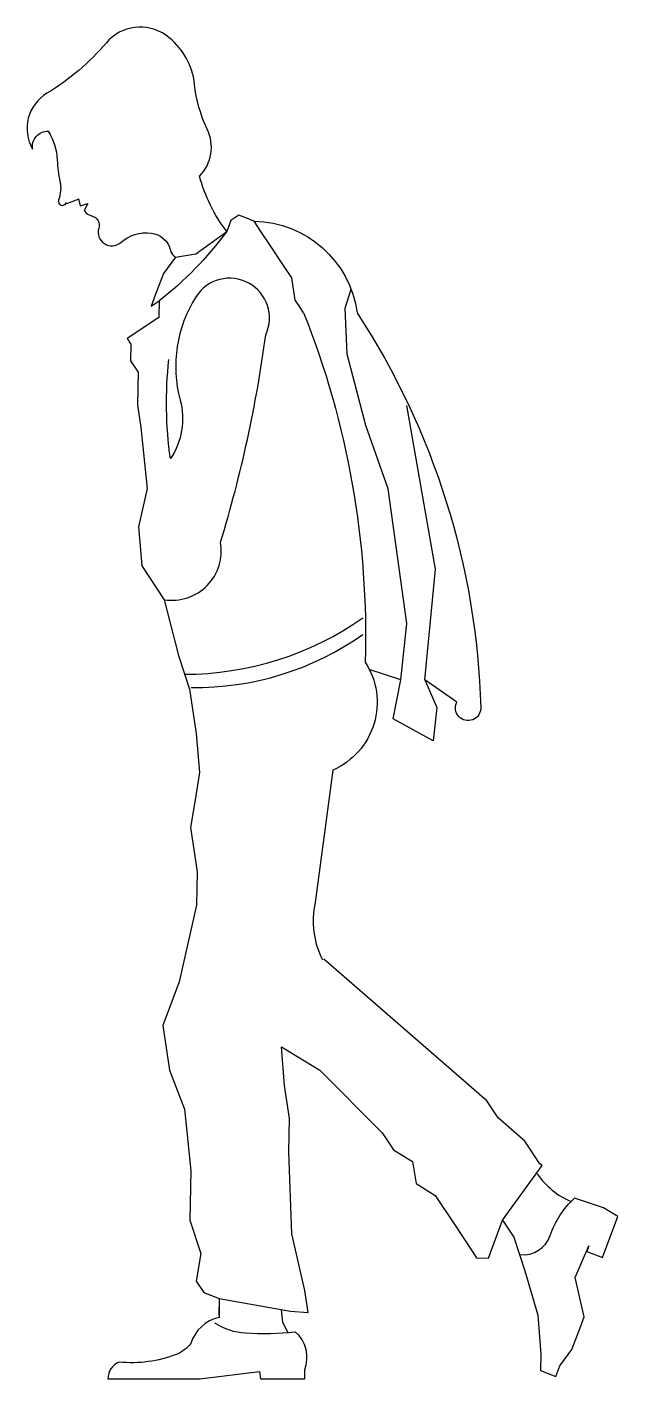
# Model space of a CAD drawing. Extents: x -0.42 to 0.39, y 0 to 1.84.
import ezdxf

# ---------------------------------------------------------------- set-up
doc = ezdxf.new("R2010")
doc.units = 0
doc.layers.get('0').update_dxf_attribs({"linetype": 'CONTINUOUS'})

msp = doc.modelspace()

# ---------------------------------------------------------------- linework, layer by layer
for p, q in [((0.0172, 1.4572), (0.0253, 1.4831)), ((0.02, 1.3946), (0.0172, 1.4572)), ((0.0453, 1.2973), (0.02, 1.3946)), ((0.1404, 1.1022), (0.1012, 1.3246)), ((0.0759, 1.2114), (0.0453, 1.2973)), ((0.1012, 1.0282), (0.0759, 1.2114)), ((0.1258, 0.9516), (0.1404, 1.1022)), ((0.0933, 0.9516), (0.1012, 1.0282)), ((0.2317, 0.2161), (0.2856, 0.2905)), ((-0.1543, 0.1097), (-0.0573, 0.0923))]:
    msp.add_line(p, q)
for points in [[(-0.144, 1.5616, -0.10078), (-0.1808, 1.6369, 0.314123), (-0.1704, 1.7007, -0.085461), (-0.1878, 1.7619, 0.214545), (-0.2266, 1.8284, 0.389966), (-0.3078, 1.8183, -0.08189), (-0.3886, 1.7496, 0.410046), (-0.4082, 1.6734, -0.463954), (-0.387, 1.6981, -0.12711), (-0.3747, 1.6589, 0.038093), (-0.3709, 1.6294, -0.141203), (-0.3728, 1.6047, 1.00498), (-0.3621, 1.6008, -0.127839)], [(-0.3457, 1.606), (-0.3435, 1.5963), (-0.333, 1.5994), (-0.3378, 1.5902), (-0.3343, 1.5853), (-0.3226, 1.5805, -0.303746), (-0.3182, 1.566, 0.753725), (-0.2882, 1.5466, -0.212516), (-0.2468, 1.5593, -0.315676), (-0.2203, 1.5356, 0.205971), (-0.2136, 1.5265, 0.106037)], [(-0.1067, 1.5755, -0.371842), (0.0336, 1.4506, -0.138789), (0.2019, 0.9137, -1.293074), (0.1694, 0.9212), (0.1258, 0.9516), (0.1422, 0.9137), (0.1369, 0.8683), (0.0826, 0.8983), (0.0933, 0.9516), (0.0502, 0.9655)], [(-0.144, 1.5616, -0.07022), (-0.2361, 1.467, 1.658161)], [(-0.2289, 1.0605, 0.515863), (-0.1524, 1.1387, 0.041445), (-0.0908, 1.4211, 0.933693), (-0.1856, 1.473, 0.211517), (-0.2073, 1.3321, -0.217519), (-0.2206, 1.2524, -0.060609), (-0.2228, 1.3871, -0.087548)], [(-0.0392, 1.451, -0.102431), (0.0445, 0.9756, 3.300031)], [(-0.202, 0.9591, 0.154026), (0.0415, 1.0357, -1.022668)], [(-0.1922, 0.941, 0.157949), (0.0415, 1.0132, -3.728262)], [(0.0445, 0.9756, -0.464588), (0.0005, 0.8287), (-0.0235, 0.6486, 0.176436), (-0.0134, 0.5706)], [(0.2787, 0.2795, 0.144972), (0.3251, 0.2416, -0.25084)], [(0.2556, 0.1694, 0.349384), (0.2964, 0.1954, -0.124159), (0.3294, 0.2461, -0.973025)], [(-0.1543, 0.1097), (-0.1543, 0.0839, 0.272845), (-0.1928, 0.0483, -0.120706), (-0.2124, 0.0337, -0.119539), (-0.2904, 0.0232, 0.308232), (-0.3056, 0.0003), (-0.1805, 0.0003), (-0.0993, 0.0104), (-0.0978, 0.0003), (-0.0378, 0.0003), (-0.0378, 0.0126, 0.319245), (-0.0506, 0.0644)], [(-0.1606, 0.0767, 0.127362), (-0.1183, 0.0628, 0.044367), (-0.0506, 0.0644, -1.434006)]]:
    msp.add_lwpolyline(points, format="xyb")
for points in [[(-0.3618, 1.5994), (-0.3447, 1.606)], [(-0.1067, 1.5755), (-0.1276, 1.5838), (-0.1384, 1.5766), (-0.144, 1.5616)], [(-0.0392, 1.451), (-0.0455, 1.4605), (-0.0507, 1.4682), (-0.0554, 1.4984), (-0.0554, 1.4984), (-0.0657, 1.5138), (-0.0862, 1.5446), (-0.0862, 1.5446), (-0.0964, 1.56), (-0.1067, 1.5755)], [(-0.2136, 1.5265), (-0.1862, 1.5312), (-0.144, 1.5616)], [(-0.2136, 1.5265), (-0.2299, 1.5045), (-0.2413, 1.4748), (-0.2467, 1.4599), (-0.2361, 1.467), (-0.2365, 1.4446), (-0.2795, 1.4159), (-0.2744, 1.4082), (-0.2749, 1.3857), (-0.2646, 1.3702), (-0.2656, 1.3252), (-0.261, 1.2949), (-0.2522, 1.2118), (-0.2639, 1.1595), (-0.2597, 1.1067), (-0.2289, 1.0605), (-0.2095, 0.9845), (-0.1945, 0.9389), (-0.1854, 0.8783), (-0.1811, 0.8255), (-0.1871, 0.7881), (-0.1934, 0.7506), (-0.1886, 0.7205), (-0.184, 0.6902), (-0.1849, 0.6451), (-0.1969, 0.5928), (-0.2086, 0.5405), (-0.2309, 0.4811), (-0.2217, 0.4205), (-0.2016, 0.3673), (-0.1927, 0.2841), (-0.1942, 0.2165), (-0.1794, 0.1708), (-0.1856, 0.1333), (-0.1753, 0.1179), (-0.1543, 0.1097), (-0.1549, 0.0871)], [(0.2856, 0.2905), (0.2822, 0.2931), (0.2822, 0.2931), (0.2617, 0.3239), (0.2254, 0.3555), (0.21, 0.3786), (0.21, 0.3786), (-0.0119, 0.5713)], [(-0.0329, 0.0905), (-0.0375, 0.1207), (-0.0553, 0.1979), (-0.0596, 0.3094), (-0.0586, 0.3546), (-0.0655, 0.3994), (-0.0695, 0.4523), (-0.0173, 0.4203), (0.0677, 0.3353), (0.0831, 0.3122), (0.1091, 0.2962), (0.1139, 0.266), (0.1399, 0.25), (0.1656, 0.2114), (0.1912, 0.1729), (0.1963, 0.1652), (0.2123, 0.1646), (0.2317, 0.2161), (0.2471, 0.193), (0.2621, 0.1474), (0.2794, 0.0871), (0.2835, 0.0342), (0.2831, 0.0117), (0.304, 0.0034), (0.3097, 0.0182), (0.326, 0.0402), (0.3373, 0.07), (0.3428, 0.0848), (0.3302, 0.1383), (0.3488, 0.1815), (0.3465, 0.1738), (0.3674, 0.1654), (0.3887, 0.2214), (0.3688, 0.2332), (0.3294, 0.2461)], [(-0.0697, 0.0945), (-0.0678, 0.0773), (-0.0609, 0.0634)], [(-0.0573, 0.0923), (-0.033, 0.0905)]]:
    msp.add_lwpolyline(points)

doc.saveas('drawing.dxf')
